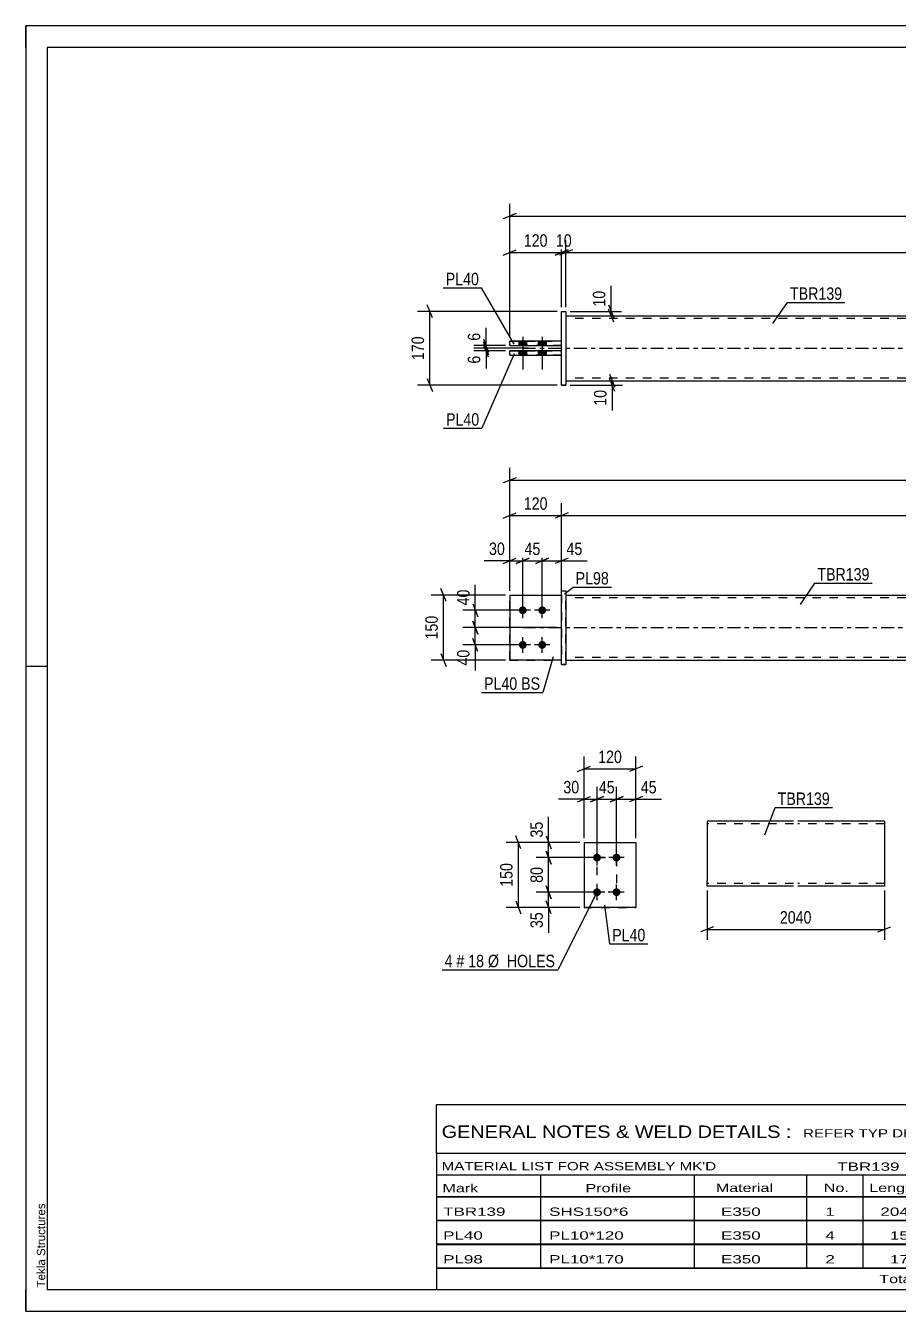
# Model space of a CAD drawing. Header units: millimetres. Extents: x 0 to 420, y 0 to 297.
# Drawn here: x 0 to 201.7, y 0 to 297 of the extents above; entities that cross this region are included whole.
import ezdxf

# ---------------------------------------------------------------- set-up
doc = ezdxf.new("R2010")
doc.units = ezdxf.units.MM
doc.linetypes.add('DXK_LINE_DOT2', pattern=[3.9198, 1.9599, -1.9599])
doc.linetypes.add('DXK_LINE_DOT3', pattern=[5.9187, 2.979, -0.9799, 0.9799, -0.9799])
doc.styles.add('Arial', font='ARIAL.TTF', dxfattribs={"height": 0.2})
doc.styles.add('Arial Narrow', font='ARIALN.TTF', dxfattribs={"height": 0.2})

# ---------------------------------------------------------------- blocks, each defined once
blk = doc.blocks.new('Unknown-580573172-1163')
at = {"color": 5, "linetype": 'Continuous'}
for p, q in [((420, 297), (0, 297)), ((0, 297), (0, 0)), ((0, 292), (0, 297)), ((415, 292), (5, 292)), ((5, 292), (5, 5)), ((5, 149), (0, 149)), ((0, 0), (0, 5)), ((5, 5), (415, 5)), ((0, 0), (420, 0))]:
    blk.add_line(p, q, dxfattribs=at)
at = {"color": 174, "linetype": 'Continuous', "style": 'Arial'}
blk.add_text('Tekla Structures', height=1.9102, rotation=90, dxfattribs=at).set_placement((4.5, 5.5))
blk = doc.blocks.new('Part-580573172-1794 - 1738')
at = {"color": 2, "linetype": 'Continuous'}
for p, q in [((111.89, 165.45), (123.89, 165.45)), ((111.89, 165.45), (111.89, 150.45)), ((123.89, 150.45), (111.89, 150.45)), ((111.89, 150.45), (111.89, 150.45))]:
    blk.add_line(p, q, dxfattribs=at)
at = {"color": 7, "linetype": 'DXK_LINE_DOT2'}
for p, q in [((111.89, 165.45), (123.89, 165.45)), ((123.89, 165.45), (123.89, 165.45)), ((123.89, 165.45), (123.89, 150.45)), ((111.89, 150.45), (123.89, 150.45)), ((111.89, 150.45), (111.89, 150.45))]:
    blk.add_line(p, q, dxfattribs=at)
blk = doc.blocks.new('Part-580573172-1799 - 1738')
at = {"color": 2, "linetype": 'Continuous'}
for p, q in [((123.89, 166.45), (124.89, 166.45)), ((123.89, 149.45), (123.89, 166.45)), ((124.89, 166.45), (124.89, 166.45)), ((124.89, 166.45), (124.89, 149.45)), ((123.89, 149.45), (124.89, 149.45))]:
    blk.add_line(p, q, dxfattribs=at)
at = {"color": 7, "linetype": 'DXK_LINE_DOT2'}
for p, q in [((123.89, 166.45), (124.89, 166.45)), ((124.89, 149.45), (123.89, 149.45)), ((123.89, 149.45), (123.89, 149.45)), ((124.89, 149.45), (124.89, 149.45))]:
    blk.add_line(p, q, dxfattribs=at)
blk = doc.blocks.new('Part-580573172-1789 - 1738')
at = {"color": 7, "linetype": 'DXK_LINE_DOT2'}
for p, q in [((111.89, 165.45), (123.89, 165.45)), ((111.89, 165.45), (123.89, 165.45)), ((111.89, 150.45), (111.89, 165.45)), ((123.89, 165.45), (123.89, 165.45)), ((123.89, 165.45), (123.89, 150.45)), ((111.89, 150.45), (123.89, 150.45)), ((123.89, 150.45), (111.89, 150.45)), ((111.89, 150.45), (111.89, 150.45))]:
    blk.add_line(p, q, dxfattribs=at)
blk = doc.blocks.new('Part-580573172-1804 - 1738')
at = {"color": 2, "linetype": 'Continuous'}
for p, q in [((124.89, 165.45), (328.87, 165.45)), ((124.89, 150.45), (328.87, 150.45))]:
    blk.add_line(p, q, dxfattribs=at)
at = {"color": 7, "linetype": 'DXK_LINE_DOT2'}
for p, q in [((124.89, 150.45), (124.89, 165.45)), ((328.87, 164.85), (124.89, 164.85)), ((328.87, 165.45), (328.87, 150.45)), ((328.87, 151.05), (124.89, 151.05))]:
    blk.add_line(p, q, dxfattribs=at)
at = {"color": 7, "linetype": 'DXK_LINE_DOT3'}
blk.add_line((114.89, 157.95), (338.87, 157.95), dxfattribs=at)
blk = doc.blocks.new('Bolt-580573172-1806 - 1738')
at = {"linetype": 'Continuous'}
for points in [[(114.89, 161.05), (114.71, 161.07), (114.53, 161.13), (114.37, 161.23), (114.23, 161.35), (114.12, 161.5), (114.04, 161.68), (114, 161.86), (114, 162.05), (114.04, 162.23), (114.12, 162.4), (114.23, 162.56), (114.37, 162.68), (114.53, 162.78), (114.71, 162.83), (114.89, 162.85), (115.08, 162.83), (115.26, 162.78), (115.42, 162.68), (115.56, 162.56), (115.67, 162.4), (115.75, 162.23), (115.79, 162.05), (115.79, 161.86), (115.75, 161.68), (115.67, 161.5), (115.56, 161.35), (115.42, 161.23), (115.26, 161.13), (115.08, 161.07)], [(119.39, 161.05), (119.21, 161.07), (119.03, 161.13), (118.87, 161.23), (118.73, 161.35), (118.62, 161.5), (118.54, 161.68), (118.5, 161.86), (118.5, 162.05), (118.54, 162.23), (118.62, 162.4), (118.73, 162.56), (118.87, 162.68), (119.03, 162.78), (119.21, 162.83), (119.39, 162.85), (119.58, 162.83), (119.76, 162.78), (119.92, 162.68), (120.06, 162.56), (120.17, 162.4), (120.25, 162.23), (120.29, 162.05), (120.29, 161.86), (120.25, 161.68), (120.17, 161.5), (120.06, 161.35), (119.92, 161.23), (119.76, 161.13), (119.58, 161.07)], [(114.89, 153.05), (114.71, 153.07), (114.53, 153.13), (114.37, 153.23), (114.23, 153.35), (114.12, 153.5), (114.04, 153.68), (114, 153.86), (114, 154.05), (114.04, 154.23), (114.12, 154.4), (114.23, 154.56), (114.37, 154.68), (114.53, 154.78), (114.71, 154.83), (114.89, 154.85), (115.08, 154.83), (115.26, 154.78), (115.42, 154.68), (115.56, 154.56), (115.67, 154.4), (115.75, 154.23), (115.79, 154.05), (115.79, 153.86), (115.75, 153.68), (115.67, 153.5), (115.56, 153.35), (115.42, 153.23), (115.26, 153.13), (115.08, 153.07)], [(119.39, 153.05), (119.21, 153.07), (119.03, 153.13), (118.87, 153.23), (118.73, 153.35), (118.62, 153.5), (118.54, 153.68), (118.5, 153.86), (118.5, 154.05), (118.54, 154.23), (118.62, 154.4), (118.73, 154.56), (118.87, 154.68), (119.03, 154.78), (119.21, 154.83), (119.39, 154.85), (119.58, 154.83), (119.76, 154.78), (119.92, 154.68), (120.06, 154.56), (120.17, 154.4), (120.25, 154.23), (120.29, 154.05), (120.29, 153.86), (120.25, 153.68), (120.17, 153.5), (120.06, 153.35), (119.92, 153.23), (119.76, 153.13), (119.58, 153.07)]]:
    blk.add_hatch(color=1, dxfattribs=at).paths.add_polyline_path(points)
at = {"color": 1, "linetype": 'Continuous'}
for p, q in [((114.89, 160.15), (114.89, 163.75)), ((119.39, 160.15), (119.39, 163.75)), ((116.69, 161.95), (113.09, 161.95)), ((121.19, 161.95), (117.59, 161.95)), ((114.89, 152.15), (114.89, 155.75)), ((119.39, 152.15), (119.39, 155.75)), ((116.69, 153.95), (113.09, 153.95)), ((121.19, 153.95), (117.59, 153.95))]:
    blk.add_line(p, q, dxfattribs=at)
blk = doc.blocks.new('Part-580573172-1445 - 1390')
at = {"color": 2, "linetype": 'Continuous'}
for p, q in [((124.89, 229.99), (328.87, 229.99)), ((124.89, 214.99), (328.87, 214.99))]:
    blk.add_line(p, q, dxfattribs=at)
at = {"color": 7, "linetype": 'DXK_LINE_DOT2'}
for p, q in [((124.89, 229.99), (124.89, 214.99)), ((328.87, 229.39), (124.89, 229.39)), ((328.87, 229.99), (328.87, 214.99)), ((328.87, 215.59), (124.89, 215.59))]:
    blk.add_line(p, q, dxfattribs=at)
at = {"color": 7, "linetype": 'DXK_LINE_DOT3'}
blk.add_line((114.89, 222.49), (338.87, 222.49), dxfattribs=at)
blk = doc.blocks.new('Bolt-580573172-1429 - 1390')
at = {"linetype": 'Continuous'}
for points in [[(113.99, 223.09), (115.79, 223.09), (115.79, 224.09), (113.99, 224.09)], [(113.99, 223.09), (115.79, 223.09), (115.79, 224.09), (113.99, 224.09)], [(118.49, 223.09), (120.29, 223.09), (120.29, 224.09), (118.49, 224.09)], [(118.49, 223.09), (120.29, 223.09), (120.29, 224.09), (118.49, 224.09)], [(113.99, 220.89), (115.79, 220.89), (115.79, 221.89), (113.99, 221.89)], [(113.99, 220.89), (115.79, 220.89), (115.79, 221.89), (113.99, 221.89)], [(118.49, 220.89), (120.29, 220.89), (120.29, 221.89), (118.49, 221.89)], [(118.49, 220.89), (120.29, 220.89), (120.29, 221.89), (118.49, 221.89)]]:
    blk.add_hatch(color=1, dxfattribs=at).paths.add_polyline_path(points)
at = {"color": 1, "linetype": 'Continuous'}
for p, q in [((113.99, 224.09), (113.99, 223.09)), ((113.99, 224.09), (113.99, 223.09)), ((114.89, 225.09), (114.89, 217.59)), ((114.89, 225.09), (114.89, 217.59)), ((115.79, 224.09), (115.79, 223.09)), ((115.79, 224.09), (115.79, 223.09)), ((118.49, 224.09), (118.49, 223.09)), ((118.49, 224.09), (118.49, 223.09)), ((119.39, 225.09), (119.39, 217.59)), ((119.39, 225.09), (119.39, 217.59)), ((120.29, 224.09), (120.29, 223.09)), ((120.29, 224.09), (120.29, 223.09)), ((113.99, 221.89), (113.99, 220.89)), ((113.99, 221.89), (113.99, 220.89)), ((115.79, 221.89), (115.79, 220.89)), ((115.79, 221.89), (115.79, 220.89)), ((118.49, 221.89), (118.49, 220.89)), ((118.49, 221.89), (118.49, 220.89)), ((120.29, 221.89), (120.29, 220.89)), ((120.29, 221.89), (120.29, 220.89))]:
    blk.add_line(p, q, dxfattribs=at)
blk = doc.blocks.new('Part-580573172-1446 - 1390')
at = {"color": 2, "linetype": 'Continuous'}
for p, q in [((123.89, 230.99), (124.89, 230.99)), ((123.89, 213.99), (123.89, 230.99)), ((124.89, 230.99), (124.89, 230.99)), ((124.89, 230.99), (124.89, 213.99)), ((124.89, 213.99), (123.89, 213.99)), ((123.89, 213.99), (123.89, 213.99))]:
    blk.add_line(p, q, dxfattribs=at)
at = {"color": 7, "linetype": 'DXK_LINE_DOT2'}
for p, q in [((123.89, 230.99), (124.89, 230.99)), ((123.89, 213.99), (124.89, 213.99)), ((123.89, 213.99), (123.89, 213.99))]:
    blk.add_line(p, q, dxfattribs=at)
blk = doc.blocks.new('Part-580573172-1451 - 1390')
at = {"color": 2, "linetype": 'Continuous'}
for p, q in [((123.89, 221.89), (111.89, 221.89)), ((111.89, 220.89), (111.89, 221.89)), ((111.89, 220.89), (123.89, 220.89)), ((111.89, 220.89), (111.89, 220.89))]:
    blk.add_line(p, q, dxfattribs=at)
at = {"color": 7, "linetype": 'DXK_LINE_DOT2'}
for p, q in [((111.89, 221.89), (123.89, 221.89)), ((123.89, 220.89), (111.89, 220.89)), ((123.89, 220.89), (123.89, 221.89))]:
    blk.add_line(p, q, dxfattribs=at)
blk = doc.blocks.new('Part-580573172-1456 - 1390')
at = {"color": 2, "linetype": 'Continuous'}
for p, q in [((123.89, 224.09), (111.89, 224.09)), ((111.89, 223.09), (111.89, 224.09)), ((111.89, 223.09), (123.89, 223.09)), ((111.89, 223.09), (111.89, 223.09))]:
    blk.add_line(p, q, dxfattribs=at)
at = {"color": 7, "linetype": 'DXK_LINE_DOT2'}
for p, q in [((111.89, 224.09), (123.89, 224.09)), ((123.89, 223.09), (111.89, 223.09)), ((123.89, 223.09), (123.89, 224.09))]:
    blk.add_line(p, q, dxfattribs=at)
blk = doc.blocks.new('Bolt-580573172-2158 - 2123')
at = {"linetype": 'Continuous'}
for points in [[(132.08, 105.71), (132.26, 105.69), (132.44, 105.64), (132.61, 105.54), (132.74, 105.42), (132.86, 105.26), (132.93, 105.09), (132.97, 104.91), (132.97, 104.72), (132.93, 104.54), (132.86, 104.36), (132.74, 104.21), (132.61, 104.09), (132.44, 103.99), (132.26, 103.93), (132.08, 103.91), (131.89, 103.93), (131.71, 103.99), (131.55, 104.09), (131.41, 104.21), (131.3, 104.36), (131.22, 104.54), (131.18, 104.72), (131.18, 104.91), (131.22, 105.09), (131.3, 105.26), (131.41, 105.42), (131.55, 105.54), (131.71, 105.64), (131.89, 105.69)], [(136.58, 105.71), (136.76, 105.69), (136.94, 105.64), (137.11, 105.54), (137.24, 105.42), (137.36, 105.26), (137.43, 105.09), (137.47, 104.91), (137.47, 104.72), (137.43, 104.54), (137.36, 104.36), (137.24, 104.21), (137.11, 104.09), (136.94, 103.99), (136.76, 103.93), (136.58, 103.91), (136.39, 103.93), (136.21, 103.99), (136.05, 104.09), (135.91, 104.21), (135.8, 104.36), (135.72, 104.54), (135.68, 104.72), (135.68, 104.91), (135.72, 105.09), (135.8, 105.26), (135.91, 105.42), (136.05, 105.54), (136.21, 105.64), (136.39, 105.69)], [(132.08, 97.71), (132.26, 97.69), (132.44, 97.64), (132.61, 97.54), (132.74, 97.42), (132.86, 97.26), (132.93, 97.09), (132.97, 96.91), (132.97, 96.72), (132.93, 96.54), (132.86, 96.36), (132.74, 96.21), (132.61, 96.09), (132.44, 95.99), (132.26, 95.93), (132.08, 95.91), (131.89, 95.93), (131.71, 95.99), (131.55, 96.09), (131.41, 96.21), (131.3, 96.36), (131.22, 96.54), (131.18, 96.72), (131.18, 96.91), (131.22, 97.09), (131.3, 97.26), (131.41, 97.42), (131.55, 97.54), (131.71, 97.64), (131.89, 97.69)], [(136.58, 97.71), (136.76, 97.69), (136.94, 97.64), (137.11, 97.54), (137.24, 97.42), (137.36, 97.26), (137.43, 97.09), (137.47, 96.91), (137.47, 96.72), (137.43, 96.54), (137.36, 96.36), (137.24, 96.21), (137.11, 96.09), (136.94, 95.99), (136.76, 95.93), (136.58, 95.91), (136.39, 95.93), (136.21, 95.99), (136.05, 96.09), (135.91, 96.21), (135.8, 96.36), (135.72, 96.54), (135.68, 96.72), (135.68, 96.91), (135.72, 97.09), (135.8, 97.26), (135.91, 97.42), (136.05, 97.54), (136.21, 97.64), (136.39, 97.69)]]:
    blk.add_hatch(color=1, dxfattribs=at).paths.add_polyline_path(points)
at = {"color": 1, "linetype": 'Continuous'}
for p, q in [((133.88, 104.81), (130.28, 104.81)), ((132.08, 103.01), (132.08, 106.61)), ((138.38, 104.81), (134.78, 104.81)), ((136.58, 103.01), (136.58, 106.61)), ((132.08, 95.01), (132.08, 98.61)), ((136.58, 95.01), (136.58, 98.61)), ((133.88, 96.81), (130.28, 96.81)), ((138.38, 96.81), (134.78, 96.81))]:
    blk.add_line(p, q, dxfattribs=at)
blk = doc.blocks.new('Part-580573172-2163 - 2123')
at = {"color": 2, "linetype": 'Continuous'}
for p, q in [((129.08, 108.31), (141.08, 108.31)), ((129.08, 108.31), (129.08, 93.31)), ((141.08, 108.31), (141.08, 108.31)), ((141.08, 108.31), (141.08, 93.31)), ((141.08, 93.31), (129.08, 93.31)), ((129.08, 93.31), (129.08, 93.31))]:
    blk.add_line(p, q, dxfattribs=at)
at = {"color": 7, "linetype": 'DXK_LINE_DOT2'}
for p, q in [((129.08, 108.31), (141.08, 108.31)), ((141.08, 108.31), (141.08, 108.31)), ((129.08, 93.31), (141.08, 93.31))]:
    blk.add_line(p, q, dxfattribs=at)
blk = doc.blocks.new('Part-580573172-2321 - 2313')
at = {"color": 2, "linetype": 'Continuous'}
for p, q in [((177.5, 113.23), (157.5, 113.23)), ((157.5, 113.23), (157.5, 99.43)), ((198.5, 113.23), (178.5, 113.23)), ((198.5, 113.23), (198.5, 98.23)), ((157.5, 98.58), (157.5, 99.43)), ((157.5, 98.32), (157.5, 98.58)), ((157.5, 98.23), (157.5, 98.32)), ((177.5, 98.23), (157.5, 98.23)), ((198.5, 98.23), (178.5, 98.23))]:
    blk.add_line(p, q, dxfattribs=at)
at = {"color": 7, "linetype": 'DXK_LINE_DOT2'}
for p, q in [((177.5, 112.63), (157.5, 112.63)), ((198.5, 112.63), (178.5, 112.63)), ((157.5, 98.97), (157.5, 99.43)), ((157.5, 98.58), (157.5, 99.2)), ((157.5, 98.83), (157.5, 98.88)), ((157.5, 98.83), (157.5, 98.88)), ((177.5, 98.83), (157.5, 98.83)), ((157.5, 98.23), (157.5, 98.23)), ((198.5, 98.83), (178.5, 98.83)), ((198.5, 98.83), (198.5, 98.88))]:
    blk.add_line(p, q, dxfattribs=at)
blk = doc.blocks.new('Rectangle-580573172-2273 - 2123')
at = {"color": 1, "linetype": 'DXK_LINE_DOT2'}
blk.add_lwpolyline([(132.08, 104.81), (136.58, 104.81), (136.58, 96.81), (132.08, 96.81), (132.08, 104.81)], close=True, dxfattribs=at)
blk = doc.blocks.new('StraightDimension-580573172-1914 - 1738')
at = {"color": 7, "linetype": 'Continuous'}
for p, q in [((125.39, 184.43), (122.39, 183.23)), ((123.89, 158.95), (123.89, 186.68)), ((328.37, 183.23), (331.37, 184.43)), ((329.87, 166.45), (329.87, 186.68)), ((123.89, 183.83), (329.87, 183.83))]:
    blk.add_line(p, q, dxfattribs=at)
at = {"color": 0}
blk.add_wipeout([(231.14, 184.58), (231.14, 188.78), (222.63, 188.78), (222.63, 184.58)], dxfattribs=at)
at = {"color": 3, "style": 'Arial Narrow'}
blk.add_text('2060', height=2.863, dxfattribs=at).set_placement((223.23, 185.18))
blk = doc.blocks.new('StraightDimension-580573172-1991 - 1738')
at = {"color": 7, "linetype": 'Continuous'}
for p, q in [((122.89, 157.95), (101.08, 157.95)), ((103.33, 159.45), (104.53, 156.45)), ((103.93, 153.95), (103.93, 157.95)), ((104.53, 152.45), (103.33, 155.45)), ((113.89, 153.95), (101.08, 153.95))]:
    blk.add_line(p, q, dxfattribs=at)
at = {"color": 0}
blk.add_wipeout([(103.18, 153.43), (98.98, 153.43), (98.98, 148.57), (103.18, 148.57)], dxfattribs=at)
at = {"color": 7, "linetype": 'Continuous'}
blk.add_line((103.93, 153.95), (103.93, 148.05), dxfattribs=at)
blk.add_line((103.93, 153.95), (103.93, 148.05), dxfattribs=at)
at = {"color": 3, "style": 'Arial Narrow'}
blk.add_text('40', height=2.863, rotation=90.0002, dxfattribs=at).set_placement((102.58, 149.17))
blk = doc.blocks.new('StraightDimension-580573172-1974 - 1738')
at = {"color": 7, "linetype": 'Continuous'}
for p, q in [((119.39, 162.95), (119.39, 176.23)), ((123.89, 166.45), (123.89, 176.23)), ((117.89, 172.78), (120.89, 173.98)), ((119.39, 173.38), (123.89, 173.38)), ((125.39, 173.98), (122.39, 172.78))]:
    blk.add_line(p, q, dxfattribs=at)
at = {"color": 0}
blk.add_wipeout([(129.28, 174.13), (129.28, 178.33), (124.42, 178.33), (124.42, 174.13)], dxfattribs=at)
at = {"color": 7, "linetype": 'Continuous'}
blk.add_line((123.89, 173.38), (129.8, 173.38), dxfattribs=at)
blk.add_line((123.89, 173.38), (129.8, 173.38), dxfattribs=at)
at = {"color": 3, "style": 'Arial Narrow'}
blk.add_text('45', height=2.863, dxfattribs=at).set_placement((125.02, 174.73))
blk = doc.blocks.new('StraightDimension-580573172-2000 - 1738')
at = {"color": 7, "linetype": 'Continuous'}
for p, q in [((103.33, 163.45), (104.53, 160.45)), ((113.89, 161.95), (101.08, 161.95)), ((103.93, 157.95), (103.93, 161.95)), ((122.89, 157.95), (101.08, 157.95)), ((104.53, 156.45), (103.33, 159.45))]:
    blk.add_line(p, q, dxfattribs=at)
at = {"color": 0}
blk.add_wipeout([(103.18, 167.34), (98.98, 167.34), (98.98, 162.48), (103.18, 162.48)], dxfattribs=at)
at = {"color": 7, "linetype": 'Continuous'}
blk.add_line((103.93, 161.95), (103.93, 167.86), dxfattribs=at)
blk.add_line((103.93, 161.95), (103.93, 167.86), dxfattribs=at)
at = {"color": 3, "style": 'Arial Narrow'}
blk.add_text('40', height=2.863, rotation=90.0002, dxfattribs=at).set_placement((102.58, 163.08))
blk = doc.blocks.new('StraightDimension-580573172-1856 - 1738')
at = {"color": 7, "linetype": 'Continuous'}
for p, q in [((111.89, 166.45), (111.89, 194.83)), ((341.87, 166.45), (341.87, 194.83)), ((113.39, 192.58), (110.39, 191.38)), ((111.89, 191.98), (341.87, 191.98)), ((340.37, 191.38), (343.37, 192.58))]:
    blk.add_line(p, q, dxfattribs=at)
at = {"color": 0}
blk.add_wipeout([(231.14, 192.73), (231.14, 196.93), (222.63, 196.93), (222.63, 192.73)], dxfattribs=at)
at = {"color": 3, "style": 'Arial Narrow'}
blk.add_text('2300', height=2.863, dxfattribs=at).set_placement((223.23, 193.33))
blk = doc.blocks.new('StraightDimension-580573172-1929 - 1738')
at = {"color": 7, "linetype": 'Continuous'}
for p, q in [((110.39, 183.23), (113.39, 184.43)), ((111.89, 166.45), (111.89, 186.68)), ((125.39, 184.43), (122.39, 183.23)), ((123.89, 158.95), (123.89, 186.68)), ((111.89, 183.83), (123.89, 183.83))]:
    blk.add_line(p, q, dxfattribs=at)
at = {"color": 0}
blk.add_wipeout([(121.24, 184.58), (121.24, 188.78), (114.55, 188.78), (114.55, 184.58)], dxfattribs=at)
at = {"color": 3, "style": 'Arial Narrow'}
blk.add_text('120', height=2.863, dxfattribs=at).set_placement((115.15, 185.18))
blk = doc.blocks.new('StraightDimension-580573172-1945 - 1738')
at = {"color": 7, "linetype": 'Continuous'}
for p, q in [((111.89, 166.45), (111.89, 176.23)), ((114.89, 162.95), (114.89, 176.23)), ((110.39, 172.78), (113.39, 173.98)), ((111.89, 173.38), (114.89, 173.38)), ((116.39, 173.98), (113.39, 172.78))]:
    blk.add_line(p, q, dxfattribs=at)
at = {"color": 0}
blk.add_wipeout([(111.37, 174.13), (111.37, 178.33), (106.51, 178.33), (106.51, 174.13)], dxfattribs=at)
at = {"color": 7, "linetype": 'Continuous'}
blk.add_line((111.89, 173.38), (105.99, 173.38), dxfattribs=at)
blk.add_line((111.89, 173.38), (105.99, 173.38), dxfattribs=at)
at = {"color": 3, "style": 'Arial Narrow'}
blk.add_text('30', height=2.863, dxfattribs=at).set_placement((107.11, 174.73))
blk = doc.blocks.new('StraightDimension-580573172-1961 - 1738')
at = {"color": 7, "linetype": 'Continuous'}
for p, q in [((114.89, 162.95), (114.89, 176.23)), ((119.39, 162.95), (119.39, 176.23)), ((113.39, 172.78), (116.39, 173.98)), ((114.89, 173.38), (119.39, 173.38)), ((120.89, 173.98), (117.89, 172.78))]:
    blk.add_line(p, q, dxfattribs=at)
at = {"color": 0}
blk.add_wipeout([(119.57, 174.13), (119.57, 178.33), (114.72, 178.33), (114.72, 174.13)], dxfattribs=at)
at = {"color": 3, "style": 'Arial Narrow'}
blk.add_text('45', height=2.863, dxfattribs=at).set_placement((115.32, 174.73))
blk = doc.blocks.new('StraightDimension-580573172-2010 - 1738')
at = {"color": 7, "linetype": 'Continuous'}
for p, q in [((97.2, 163.95), (96, 166.95)), ((110.89, 165.45), (93.75, 165.45)), ((96.6, 150.45), (96.6, 165.45)), ((96, 151.95), (97.2, 148.95)), ((110.89, 150.45), (93.75, 150.45))]:
    blk.add_line(p, q, dxfattribs=at)
at = {"color": 0}
blk.add_wipeout([(95.85, 161.3), (91.65, 161.3), (91.65, 154.61), (95.85, 154.61)], dxfattribs=at)
at = {"color": 3, "style": 'Arial Narrow'}
blk.add_text('150', height=2.863, rotation=90.0002, dxfattribs=at).set_placement((95.25, 155.21))
blk = doc.blocks.new('StraightDimension-580573172-1588 - 1390')
at = {"color": 7, "linetype": 'Continuous'}
for p, q in [((111.89, 225.09), (111.89, 247.45)), ((123.89, 231.99), (123.89, 247.45)), ((110.39, 244), (113.39, 245.2)), ((111.89, 244.6), (123.89, 244.6)), ((125.39, 245.2), (122.39, 244))]:
    blk.add_line(p, q, dxfattribs=at)
at = {"color": 0}
blk.add_wipeout([(121.24, 245.35), (121.24, 249.55), (114.55, 249.55), (114.55, 245.35)], dxfattribs=at)
at = {"color": 3, "style": 'Arial Narrow'}
blk.add_text('120', height=2.863, dxfattribs=at).set_placement((115.15, 245.95))
blk = doc.blocks.new('StraightDimension-580573172-1691 - 1390')
at = {"color": 7, "linetype": 'Continuous'}
for p, q in [((105.82, 223.99), (107.02, 220.99)), ((107.02, 220.39), (105.82, 223.39)), ((116.14, 222.49), (103.57, 222.49)), ((110.89, 221.89), (103.57, 221.89)), ((106.42, 221.89), (106.42, 222.49))]:
    blk.add_line(p, q, dxfattribs=at)
at = {"color": 0}
blk.add_wipeout([(105.67, 221.36), (101.47, 221.36), (101.47, 218.33), (105.67, 218.33)], dxfattribs=at)
at = {"color": 7, "linetype": 'Continuous'}
blk.add_line((106.42, 221.89), (106.42, 217.81), dxfattribs=at)
blk.add_line((106.42, 221.89), (106.42, 217.81), dxfattribs=at)
at = {"color": 3, "style": 'Arial Narrow'}
blk.add_text('6', height=2.86, rotation=90.0002, dxfattribs=at).set_placement((105.07, 218.93))
blk = doc.blocks.new('StraightDimension-580573172-1567 - 1390')
at = {"color": 7, "linetype": 'Continuous'}
for p, q in [((111.89, 225.09), (111.89, 255.86)), ((341.87, 225.09), (341.87, 255.86)), ((113.39, 253.61), (110.39, 252.41)), ((111.89, 253.01), (341.87, 253.01)), ((340.37, 252.41), (343.37, 253.61))]:
    blk.add_line(p, q, dxfattribs=at)
at = {"color": 0}
blk.add_wipeout([(231.14, 253.76), (231.14, 257.96), (222.63, 257.96), (222.63, 253.76)], dxfattribs=at)
at = {"color": 3, "style": 'Arial Narrow'}
blk.add_text('2300', height=2.863, dxfattribs=at).set_placement((223.23, 254.36))
blk = doc.blocks.new('StraightDimension-580573172-1598 - 1390')
at = {"color": 7, "linetype": 'Continuous'}
for p, q in [((123.89, 231.99), (123.89, 247.45)), ((124.89, 231.99), (124.89, 247.45)), ((122.39, 244), (125.39, 245.2)), ((126.39, 245.2), (123.39, 244)), ((123.89, 244.6), (124.89, 244.6))]:
    blk.add_line(p, q, dxfattribs=at)
at = {"color": 0}
blk.add_wipeout([(126.82, 245.35), (126.82, 249.55), (121.97, 249.55), (121.97, 245.35)], dxfattribs=at)
at = {"color": 3, "style": 'Arial Narrow'}
blk.add_text('10', height=2.863, dxfattribs=at).set_placement((122.57, 245.95))
blk = doc.blocks.new('StraightDimension-580573172-1608 - 1390')
at = {"color": 7, "linetype": 'Continuous'}
for p, q in [((124.89, 231.99), (124.89, 247.45)), ((328.87, 231.99), (328.87, 247.45)), ((126.39, 245.2), (123.39, 244)), ((124.89, 244.6), (328.87, 244.6)), ((327.37, 244), (330.37, 245.2))]:
    blk.add_line(p, q, dxfattribs=at)
at = {"color": 0}
blk.add_wipeout([(231.14, 245.35), (231.14, 249.55), (222.63, 249.55), (222.63, 245.35)], dxfattribs=at)
at = {"color": 3, "style": 'Arial Narrow'}
blk.add_text('2040', height=2.863, dxfattribs=at).set_placement((223.23, 245.95))
blk = doc.blocks.new('StraightDimension-580573172-1629 - 1390')
at = {"color": 7, "linetype": 'Continuous'}
for p, q in [((125.89, 214.99), (137.99, 214.99)), ((125.89, 213.99), (137.99, 213.99)), ((134.99, 216.49), (136.19, 213.49)), ((136.19, 212.49), (134.99, 215.49)), ((135.59, 213.99), (135.59, 214.99))]:
    blk.add_line(p, q, dxfattribs=at)
at = {"color": 0}
blk.add_wipeout([(134.84, 213.46), (130.64, 213.46), (130.64, 208.61), (134.84, 208.61)], dxfattribs=at)
at = {"color": 7, "linetype": 'Continuous'}
blk.add_line((135.59, 213.99), (135.59, 208.08), dxfattribs=at)
blk.add_line((135.59, 213.99), (135.59, 208.08), dxfattribs=at)
at = {"color": 3, "style": 'Arial Narrow'}
blk.add_text('10', height=2.863, rotation=90.0002, dxfattribs=at).set_placement((134.24, 209.21))
blk = doc.blocks.new('StraightDimension-580573172-1639 - 1390')
at = {"color": 7, "linetype": 'Continuous'}
for p, q in [((134.72, 232.49), (135.92, 229.49)), ((125.89, 230.99), (137.72, 230.99)), ((125.89, 229.99), (137.72, 229.99)), ((135.92, 228.49), (134.72, 231.49)), ((135.32, 229.99), (135.32, 230.99))]:
    blk.add_line(p, q, dxfattribs=at)
at = {"color": 0}
blk.add_wipeout([(134.57, 236.37), (130.37, 236.37), (130.37, 231.51), (134.57, 231.51)], dxfattribs=at)
at = {"color": 7, "linetype": 'Continuous'}
blk.add_line((135.32, 230.99), (135.32, 236.89), dxfattribs=at)
blk.add_line((135.32, 230.99), (135.32, 236.89), dxfattribs=at)
at = {"color": 3, "style": 'Arial Narrow'}
blk.add_text('10', height=2.863, rotation=90.0002, dxfattribs=at).set_placement((133.97, 232.11))
blk = doc.blocks.new('StraightDimension-580573172-1670 - 1390')
at = {"color": 7, "linetype": 'Continuous'}
for p, q in [((94.03, 229.49), (92.83, 232.49)), ((122.89, 230.99), (90.58, 230.99)), ((93.43, 213.99), (93.43, 230.99)), ((122.89, 213.99), (90.58, 213.99)), ((92.83, 215.49), (94.03, 212.49))]:
    blk.add_line(p, q, dxfattribs=at)
at = {"color": 0}
blk.add_wipeout([(92.68, 225.83), (88.48, 225.83), (88.48, 219.15), (92.68, 219.15)], dxfattribs=at)
at = {"color": 3, "style": 'Arial Narrow'}
blk.add_text('170', height=2.863, rotation=90.0002, dxfattribs=at).set_placement((92.08, 219.75))
blk = doc.blocks.new('StraightDimension-580573172-1681 - 1390')
at = {"color": 7, "linetype": 'Continuous'}
for p, q in [((110.89, 223.09), (103.57, 223.09)), ((105.82, 224.59), (107.02, 221.59)), ((107.02, 220.99), (105.82, 223.99)), ((106.42, 222.49), (106.42, 223.09)), ((116.14, 222.49), (103.57, 222.49))]:
    blk.add_line(p, q, dxfattribs=at)
at = {"color": 0}
blk.add_wipeout([(105.67, 226.64), (101.47, 226.64), (101.47, 223.61), (105.67, 223.61)], dxfattribs=at)
at = {"color": 7, "linetype": 'Continuous'}
blk.add_line((106.42, 223.09), (106.42, 227.17), dxfattribs=at)
blk.add_line((106.42, 223.09), (106.42, 227.17), dxfattribs=at)
at = {"color": 3, "style": 'Arial Narrow'}
blk.add_text('6', height=2.86, rotation=90.0002, dxfattribs=at).set_placement((105.07, 224.21))
blk = doc.blocks.new('StraightDimension-580573172-2166 - 2123')
at = {"color": 7, "linetype": 'Continuous'}
for p, q in [((129.08, 109.31), (129.08, 128.16)), ((141.08, 109.31), (141.08, 128.16)), ((127.58, 124.71), (130.58, 125.91)), ((129.08, 125.31), (141.08, 125.31)), ((142.58, 125.91), (139.58, 124.71))]:
    blk.add_line(p, q, dxfattribs=at)
at = {"color": 0}
blk.add_wipeout([(138.42, 126.06), (138.42, 130.26), (131.73, 130.26), (131.73, 126.06)], dxfattribs=at)
at = {"color": 3, "style": 'Arial Narrow'}
blk.add_text('120', height=2.863, dxfattribs=at).set_placement((132.33, 126.66))
blk = doc.blocks.new('StraightDimension-580573172-2183 - 2123')
at = {"color": 7, "linetype": 'Continuous'}
for p, q in [((130.58, 117.71), (133.58, 118.91)), ((132.08, 105.81), (132.08, 121.16)), ((138.08, 118.91), (135.08, 117.71)), ((136.58, 105.81), (136.58, 121.16)), ((132.08, 118.31), (136.58, 118.31))]:
    blk.add_line(p, q, dxfattribs=at)
at = {"color": 0}
blk.add_wipeout([(136.75, 119.06), (136.75, 123.26), (131.9, 123.26), (131.9, 119.06)], dxfattribs=at)
at = {"color": 3, "style": 'Arial Narrow'}
blk.add_text('45', height=2.863, dxfattribs=at).set_placement((132.5, 119.66))
blk = doc.blocks.new('StraightDimension-580573172-2193 - 2123')
at = {"color": 7, "linetype": 'Continuous'}
for p, q in [((127.58, 117.71), (130.58, 118.91)), ((129.08, 109.31), (129.08, 121.16)), ((133.58, 118.91), (130.58, 117.71)), ((132.08, 105.81), (132.08, 121.16)), ((129.08, 118.31), (132.08, 118.31))]:
    blk.add_line(p, q, dxfattribs=at)
at = {"color": 0}
blk.add_wipeout([(128.55, 119.06), (128.55, 123.26), (123.69, 123.26), (123.69, 119.06)], dxfattribs=at)
at = {"color": 7, "linetype": 'Continuous'}
blk.add_line((129.08, 118.31), (123.17, 118.31), dxfattribs=at)
blk.add_line((129.08, 118.31), (123.17, 118.31), dxfattribs=at)
at = {"color": 3, "style": 'Arial Narrow'}
blk.add_text('30', height=2.863, dxfattribs=at).set_placement((124.29, 119.66))
blk = doc.blocks.new('StraightDimension-580573172-2206 - 2123')
at = {"color": 7, "linetype": 'Continuous'}
for p, q in [((135.08, 117.71), (138.08, 118.91)), ((136.58, 105.81), (136.58, 121.16)), ((142.58, 118.91), (139.58, 117.71)), ((141.08, 109.31), (141.08, 121.16)), ((136.58, 118.31), (141.08, 118.31))]:
    blk.add_line(p, q, dxfattribs=at)
at = {"color": 0}
blk.add_wipeout([(146.46, 119.06), (146.46, 123.26), (141.6, 123.26), (141.6, 119.06)], dxfattribs=at)
at = {"color": 7, "linetype": 'Continuous'}
blk.add_line((141.08, 118.31), (146.98, 118.31), dxfattribs=at)
blk.add_line((141.08, 118.31), (146.98, 118.31), dxfattribs=at)
at = {"color": 3, "style": 'Arial Narrow'}
blk.add_text('45', height=2.863, dxfattribs=at).set_placement((142.2, 119.66))
blk = doc.blocks.new('StraightDimension-580573172-2220 - 2123')
at = {"color": 7, "linetype": 'Continuous'}
for p, q in [((128.08, 108.31), (111.04, 108.31)), ((114.49, 106.81), (113.29, 109.81)), ((113.89, 93.31), (113.89, 108.31)), ((128.08, 93.31), (111.04, 93.31)), ((113.29, 94.81), (114.49, 91.81))]:
    blk.add_line(p, q, dxfattribs=at)
at = {"color": 0}
blk.add_wipeout([(113.14, 104.16), (108.94, 104.16), (108.94, 97.47), (113.14, 97.47)], dxfattribs=at)
at = {"color": 3, "style": 'Arial Narrow'}
blk.add_text('150', height=2.863, rotation=90.0002, dxfattribs=at).set_placement((112.54, 98.07))
blk = doc.blocks.new('StraightDimension-580573172-2237 - 2123')
at = {"color": 7, "linetype": 'Continuous'}
for p, q in [((120.29, 98.31), (121.49, 95.31)), ((131.08, 96.81), (118.04, 96.81)), ((120.89, 93.31), (120.89, 96.81)), ((128.08, 93.31), (118.04, 93.31)), ((121.49, 91.81), (120.29, 94.81))]:
    blk.add_line(p, q, dxfattribs=at)
at = {"color": 0}
blk.add_wipeout([(120.14, 92.79), (115.94, 92.79), (115.94, 87.93), (120.14, 87.93)], dxfattribs=at)
at = {"color": 7, "linetype": 'Continuous'}
blk.add_line((120.89, 93.31), (120.89, 87.41), dxfattribs=at)
blk.add_line((120.89, 93.31), (120.89, 87.41), dxfattribs=at)
at = {"color": 3, "style": 'Arial Narrow'}
blk.add_text('35', height=2.863, rotation=90.0002, dxfattribs=at).set_placement((119.54, 88.53))
blk = doc.blocks.new('StraightDimension-580573172-2250 - 2123')
at = {"color": 7, "linetype": 'Continuous'}
for p, q in [((131.08, 104.81), (118.04, 104.81)), ((120.29, 106.31), (121.49, 103.31)), ((120.89, 96.81), (120.89, 104.81)), ((121.49, 95.31), (120.29, 98.31)), ((131.08, 96.81), (118.04, 96.81))]:
    blk.add_line(p, q, dxfattribs=at)
at = {"color": 0}
blk.add_wipeout([(120.14, 103.24), (115.94, 103.24), (115.94, 98.39), (120.14, 98.39)], dxfattribs=at)
at = {"color": 3, "style": 'Arial Narrow'}
blk.add_text('80', height=2.863, rotation=90.0002, dxfattribs=at).set_placement((119.54, 98.99))
blk = doc.blocks.new('StraightDimension-580573172-2260 - 2123')
at = {"color": 7, "linetype": 'Continuous'}
for p, q in [((128.08, 108.31), (118.04, 108.31)), ((120.29, 109.81), (121.49, 106.81)), ((120.89, 104.81), (120.89, 108.31)), ((131.08, 104.81), (118.04, 104.81)), ((121.49, 103.31), (120.29, 106.31))]:
    blk.add_line(p, q, dxfattribs=at)
at = {"color": 0}
blk.add_wipeout([(120.14, 113.69), (115.94, 113.69), (115.94, 108.84), (120.14, 108.84)], dxfattribs=at)
at = {"color": 7, "linetype": 'Continuous'}
blk.add_line((120.89, 108.31), (120.89, 114.22), dxfattribs=at)
blk.add_line((120.89, 108.31), (120.89, 114.22), dxfattribs=at)
at = {"color": 3, "style": 'Arial Narrow'}
blk.add_text('35', height=2.863, rotation=90.0002, dxfattribs=at).set_placement((119.54, 109.44))
blk = doc.blocks.new('StraightDimension-580573172-2325 - 2313')
at = {"color": 7, "linetype": 'Continuous'}
for p, q in [((157.5, 97.23), (157.5, 85.83)), ((198.5, 97.23), (198.5, 85.83)), ((159, 88.83), (156, 87.63)), ((157.5, 88.23), (198.5, 88.23)), ((197, 87.63), (200, 88.83))]:
    blk.add_line(p, q, dxfattribs=at)
at = {"color": 0}
blk.add_wipeout([(182.26, 88.98), (182.26, 93.18), (173.74, 93.18), (173.74, 88.98)], dxfattribs=at)
at = {"color": 3, "style": 'Arial Narrow'}
blk.add_text('2040', height=2.863, dxfattribs=at).set_placement((174.34, 89.58))
blk = doc.blocks.new('Unknown-580573172-3690')
at = {"color": 7, "linetype": 'Continuous'}
for p, q in [((95, 47.75), (255, 47.75)), ((95, 36.5), (95, 47.75)), ((255, 47.75), (255, 36.5)), ((95, 36.5), (255, 36.5)), ((95, 36.5), (95, 31.5)), ((255, 36.5), (255, 31.5)), ((95, 31.5), (255, 31.5)), ((95, 31.5), (95, 26.5)), ((119, 31.5), (119, 26.5)), ((154.5, 31.5), (154.5, 26.5)), ((180.5, 31.5), (180.5, 26.5)), ((193.5, 31.5), (193.5, 26.5)), ((211, 31.5), (211, 26.5)), ((233, 31.5), (233, 26.5)), ((255, 31.5), (255, 26.5)), ((95, 26.5), (255, 26.5)), ((95, 26.45), (95, 21.05)), ((95, 26.45), (255, 26.45)), ((119, 26.5), (119, 21)), ((154.5, 26.5), (154.5, 21)), ((180.5, 26.5), (180.5, 21)), ((193.5, 26.5), (193.5, 21)), ((211, 26.5), (211, 21)), ((233, 26.5), (233, 21)), ((255, 26.45), (255, 21.05)), ((95, 21.05), (255, 21.05)), ((95, 20.95), (95, 15.55)), ((95, 20.95), (255, 20.95)), ((119, 21), (119, 15.5)), ((154.5, 21), (154.5, 15.5)), ((180.5, 21), (180.5, 15.5)), ((193.5, 21), (193.5, 15.5)), ((211, 21), (211, 15.5)), ((233, 21), (233, 15.5)), ((255, 20.95), (255, 15.55)), ((95, 15.55), (255, 15.55)), ((95, 15.45), (95, 10.05)), ((95, 15.45), (255, 15.45)), ((119, 15.5), (119, 10)), ((154.5, 15.5), (154.5, 10)), ((180.5, 15.5), (180.5, 10)), ((193.5, 15.5), (193.5, 10)), ((211, 15.5), (211, 10)), ((233, 15.5), (233, 10)), ((255, 15.45), (255, 10.05)), ((95, 10.05), (255, 10.05)), ((95, 10), (255, 10)), ((95, 10), (95, 5)), ((211, 10), (211, 5)), ((233, 10), (233, 5)), ((255, 10), (255, 5)), ((95, 5), (255, 5))]:
    blk.add_line(p, q, dxfattribs=at)
at = {"color": 7, "style": 'Arial Narrow'}
for s, height, width, p in [('GENERAL NOTES & WELD DETAILS :', 2.8633, 1.4, (96.15, 40.06)), ('REFER TYP DRAWING TYP-01', 1.9089, 1.6, (179.7, 40.16)), ("MATERIAL LIST FOR ASSEMBLY MK'D", 1.9089, 1.6, (96.15, 32.56)), ('TBR139', 1.909, 1.794707, (187.59, 32.47)), ('2', 1.91, 1.794707, (217.08, 32.56)), ('No. Required', 1.9089, 1.6, (226.41, 32.56)), ('Mark', 1.909, 1.7, (96.34, 27.5)), ('Profile', 1.909, 1.7, (129.41, 27.5)), ('Material', 1.909, 1.7, (159.54, 27.56)), ('No.', 1.909, 1.7, (184.5, 27.56)), ('Length', 1.909, 1.7, (195, 27.56)), ('Area', 1.909, 1.7, (217.5, 27.56)), ('Weight', 1.909, 1.7, (237, 27.56))]:
    blk.add_text(s, height=height, dxfattribs=dict(at, width=width)).set_placement(p)
at = {"color": 7, "linetype": 'Continuous', "style": 'Arial Narrow'}
for s, height, width, p in [('TBR139', 1.909, 1.794707, (96.5, 22.06)), ('SHS150*6', 1.909, 1.794707, (121, 22.06)), ('E350', 1.909, 1.794707, (160.74, 22.06)), ('1', 1.91, 1.794707, (184.86, 22.06)), ('2040', 1.909, 1.794707, (197.58, 22.06)), ('1.2', 1.909, 1.794707, (221.32, 22.06)), ('55.3', 1.909, 1.794707, (240.14, 22.06)), ('PL40', 1.909, 1.794707, (96.5, 16.56)), ('PL10*120', 1.909, 1.794707, (121, 16.56)), ('E350', 1.909, 1.794707, (160.74, 16.56)), ('4', 1.91, 1.794707, (184.86, 16.56)), ('150', 1.909, 1.794707, (199.77, 16.56)), ('0.0', 1.909, 1.794707, (221.32, 16.56)), ('5.7', 1.909, 1.794707, (242.33, 16.56)), ('PL98', 1.909, 1.794707, (96.5, 11.06)), ('PL10*170', 1.909, 1.794707, (121, 11.06)), ('E350', 1.909, 1.794707, (160.74, 11.06)), ('2', 1.91, 1.794707, (184.86, 11.06)), ('170', 1.909, 1.794707, (199.77, 11.06)), ('0.1', 1.909, 1.794707, (221.32, 11.06)), ('4.5', 1.909, 1.794707, (242.33, 11.06)), ('Total', 1.909, 1.7, (197.33, 6.5)), ('1.5', 1.909, 1.794707, (220.83, 6.5)), ('65.5', 1.909, 1.794707, (240.14, 6.5))]:
    blk.add_text(s, height=height, dxfattribs=dict(at, width=width)).set_placement(p)
blk = doc.blocks.new('Mark-580573172-1795 - 1738')
at = {"color": 0}
blk.add_wipeout([(134.81, 167.92), (134.81, 170.92), (127.13, 170.92), (127.13, 167.92)], dxfattribs=at)
blk.add_wipeout([(134.81, 167.92), (134.81, 170.92), (127.13, 170.92), (127.13, 167.92)], dxfattribs=at)
at = {"color": 30, "linetype": 'Continuous'}
for p, q in [((124.59, 165.77), (126.53, 167.32)), ((126.53, 167.32), (135.41, 167.32))]:
    blk.add_line(p, q, dxfattribs=at)
at = {"color": 3, "style": 'Arial Narrow'}
blk.add_text('PL98', height=2.863, dxfattribs=at).set_placement((127.13, 167.92))
blk = doc.blocks.new('Mark-580573172-1800 - 1738')
at = {"color": 0}
blk.add_wipeout([(195.06, 168.83), (195.06, 171.83), (183.01, 171.83), (183.01, 168.83)], dxfattribs=at)
blk.add_wipeout([(195.06, 168.83), (195.06, 171.83), (183.01, 171.83), (183.01, 168.83)], dxfattribs=at)
at = {"color": 30, "linetype": 'Continuous'}
for p, q in [((179.11, 163.26), (182.41, 168.23)), ((182.41, 168.23), (195.66, 168.23))]:
    blk.add_line(p, q, dxfattribs=at)
at = {"color": 3, "style": 'Arial Narrow'}
blk.add_text('TBR139', height=2.863, dxfattribs=at).set_placement((183.01, 168.83))
blk = doc.blocks.new('MarkSet-580573172-2045 - 1738')
at = {"color": 0}
blk.add_wipeout([(113.63, 143.59), (113.63, 146.59), (105.96, 146.59), (105.96, 143.59)], dxfattribs=at)
blk.add_wipeout([(113.63, 143.59), (113.63, 146.59), (105.96, 146.59), (105.96, 143.59)], dxfattribs=at)
blk.add_wipeout([(118.92, 143.59), (118.92, 146.59), (114.53, 146.59), (114.53, 143.59)], dxfattribs=at)
blk.add_wipeout([(118.92, 143.59), (118.92, 146.59), (114.53, 146.59), (114.53, 143.59)], dxfattribs=at)
at = {"color": 30, "linetype": 'Continuous'}
for p in [(121.94, 151.23), (105.36, 142.99)]:
    blk.add_line(p, (119.52, 142.99), dxfattribs=at)
at = {"color": 3, "style": 'Arial Narrow'}
for s, p in [('PL40', (105.96, 143.59)), ('BS', (114.53, 143.59))]:
    blk.add_text(s, height=2.863, dxfattribs=at).set_placement(p)
blk = doc.blocks.new('Mark-580573172-1441 - 1390')
at = {"color": 0}
blk.add_wipeout([(188.75, 233.68), (188.75, 236.68), (176.69, 236.68), (176.69, 233.68)], dxfattribs=at)
blk.add_wipeout([(188.75, 233.68), (188.75, 236.68), (176.69, 236.68), (176.69, 233.68)], dxfattribs=at)
at = {"color": 30, "linetype": 'Continuous'}
for p, q in [((172.72, 228.23), (176.09, 233.08)), ((176.09, 233.08), (189.35, 233.08))]:
    blk.add_line(p, q, dxfattribs=at)
at = {"color": 3, "style": 'Arial Narrow'}
blk.add_text('TBR139', height=2.863, dxfattribs=at).set_placement((176.69, 233.68))
blk = doc.blocks.new('Mark-580573172-1447 - 1390')
at = {"color": 0}
blk.add_wipeout([(104.84, 204.61), (104.84, 207.61), (97.17, 207.61), (97.17, 204.61)], dxfattribs=at)
blk.add_wipeout([(104.84, 204.61), (104.84, 207.61), (97.17, 207.61), (97.17, 204.61)], dxfattribs=at)
at = {"color": 30, "linetype": 'Continuous'}
for p in [(112.94, 221.2), (96.57, 204.01)]:
    blk.add_line(p, (105.44, 204.01), dxfattribs=at)
at = {"color": 3, "style": 'Arial Narrow'}
blk.add_text('PL40', height=2.863, dxfattribs=at).set_placement((97.17, 204.61))
blk = doc.blocks.new('Mark-580573172-1452 - 1390')
at = {"color": 0}
blk.add_wipeout([(104.78, 237.05), (104.78, 240.05), (97.1, 240.05), (97.1, 237.05)], dxfattribs=at)
blk.add_wipeout([(104.78, 237.05), (104.78, 240.05), (97.1, 240.05), (97.1, 237.05)], dxfattribs=at)
at = {"color": 30, "linetype": 'Continuous'}
for p in [(96.5, 236.45), (112.88, 223.46)]:
    blk.add_line(p, (105.38, 236.45), dxfattribs=at)
at = {"color": 3, "style": 'Arial Narrow'}
blk.add_text('PL40', height=2.863, dxfattribs=at).set_placement((97.1, 237.05))
blk = doc.blocks.new('Mark-580573172-2154 - 2123')
at = {"color": 0}
blk.add_wipeout([(98.67, 79.49), (98.67, 82.49), (96.84, 82.49), (96.84, 79.49)], dxfattribs=at)
blk.add_wipeout([(98.67, 79.49), (98.67, 82.49), (96.84, 82.49), (96.84, 79.49)], dxfattribs=at)
blk.add_wipeout([(101.4, 79.49), (101.4, 82.49), (99.57, 82.49), (99.57, 79.49)], dxfattribs=at)
blk.add_wipeout([(101.4, 79.49), (101.4, 82.49), (99.57, 82.49), (99.57, 79.49)], dxfattribs=at)
at = {"color": 3, "style": 'Arial Narrow'}
blk.add_text('4', height=2.86, dxfattribs=at).set_placement((96.84, 79.49))
at = {"color": 0}
blk.add_wipeout([(105.95, 79.49), (105.95, 82.49), (102.3, 82.49), (102.3, 79.49)], dxfattribs=at)
blk.add_wipeout([(105.95, 79.49), (105.95, 82.49), (102.3, 82.49), (102.3, 79.49)], dxfattribs=at)
at = {"color": 3, "style": 'Arial Narrow'}
blk.add_text('#', height=2.86, dxfattribs=at).set_placement((99.57, 79.49))
at = {"color": 0}
blk.add_wipeout([(122.38, 79.49), (122.38, 82.49), (106.85, 82.49), (106.85, 79.49)], dxfattribs=at)
blk.add_wipeout([(122.38, 79.49), (122.38, 82.49), (106.85, 82.49), (106.85, 79.49)], dxfattribs=at)
at = {"color": 7, "linetype": 'Continuous'}
for p in [(132.12, 96.94), (96.24, 78.89)]:
    blk.add_line(p, (122.98, 78.89), dxfattribs=at)
at = {"color": 3, "style": 'Arial Narrow'}
for s, p in [('18', (102.3, 79.49)), ('Ø  HOLES', (106.85, 79.49))]:
    blk.add_text(s, height=2.863, dxfattribs=at).set_placement(p)
blk = doc.blocks.new('Mark-580573172-2159 - 2123')
at = {"color": 0}
blk.add_wipeout([(143.25, 85.48), (143.25, 88.48), (135.58, 88.48), (135.58, 85.48)], dxfattribs=at)
blk.add_wipeout([(143.25, 85.48), (143.25, 88.48), (135.58, 88.48), (135.58, 85.48)], dxfattribs=at)
at = {"color": 30, "linetype": 'Continuous'}
for p, q in [((133.79, 93.84), (134.98, 84.88)), ((134.98, 84.88), (143.85, 84.88))]:
    blk.add_line(p, q, dxfattribs=at)
at = {"color": 3, "style": 'Arial Narrow'}
blk.add_text('PL40', height=2.863, dxfattribs=at).set_placement((135.58, 85.48))
blk = doc.blocks.new('Mark-580573172-2317 - 2313')
at = {"color": 0}
blk.add_wipeout([(185.89, 116.99), (185.89, 119.99), (173.83, 119.99), (173.83, 116.99)], dxfattribs=at)
blk.add_wipeout([(185.89, 116.99), (185.89, 119.99), (173.83, 119.99), (173.83, 116.99)], dxfattribs=at)
at = {"color": 30, "linetype": 'Continuous'}
for p, q in [((170.87, 110.08), (173.23, 116.39)), ((173.23, 116.39), (186.49, 116.39))]:
    blk.add_line(p, q, dxfattribs=at)
at = {"color": 3, "style": 'Arial Narrow'}
blk.add_text('TBR139', height=2.863, dxfattribs=at).set_placement((173.83, 116.99))

msp = doc.modelspace()

# ---------------------------------------------------------------- block references
for name in ['Unknown-580573172-1163', 'Part-580573172-1445 - 1390', 'Part-580573172-1446 - 1390', 'Part-580573172-1456 - 1390', 'Bolt-580573172-1429 - 1390', 'Part-580573172-1451 - 1390', 'Part-580573172-1799 - 1738', 'Part-580573172-1794 - 1738', 'Part-580573172-1789 - 1738', 'Bolt-580573172-1806 - 1738', 'Part-580573172-1804 - 1738', 'Part-580573172-2321 - 2313', 'Part-580573172-2163 - 2123', 'Bolt-580573172-2158 - 2123', 'Rectangle-580573172-2273 - 2123', 'Unknown-580573172-3690']:
    msp.add_blockref(name, (0, 0))

# ---------------------------------------------------------------- next in the draw order: block references
for name in ['StraightDimension-580573172-1588 - 1390', 'StraightDimension-580573172-1629 - 1390', 'StraightDimension-580573172-1914 - 1738', 'StraightDimension-580573172-2166 - 2123', 'Mark-580573172-2317 - 2313', 'StraightDimension-580573172-2325 - 2313', 'Mark-580573172-2159 - 2123']:
    msp.add_blockref(name, (0, 0))

# ---------------------------------------------------------------- next in the draw order: block references
for name in ['StraightDimension-580573172-1691 - 1390', 'StraightDimension-580573172-1974 - 1738', 'StraightDimension-580573172-1991 - 1738', 'StraightDimension-580573172-2183 - 2123']:
    msp.add_blockref(name, (0, 0))

# ---------------------------------------------------------------- next in the draw order: block references
for name in ['StraightDimension-580573172-1567 - 1390', 'StraightDimension-580573172-2000 - 1738', 'StraightDimension-580573172-2193 - 2123', 'StraightDimension-580573172-2206 - 2123']:
    msp.add_blockref(name, (0, 0))

# ---------------------------------------------------------------- next in the draw order: block references
for name in ['StraightDimension-580573172-1598 - 1390', 'StraightDimension-580573172-1856 - 1738', 'StraightDimension-580573172-2220 - 2123']:
    msp.add_blockref(name, (0, 0))

# ---------------------------------------------------------------- next in the draw order: block references
for name in ['StraightDimension-580573172-1608 - 1390', 'StraightDimension-580573172-1929 - 1738', 'Mark-580573172-1800 - 1738', 'StraightDimension-580573172-2237 - 2123']:
    msp.add_blockref(name, (0, 0))

# ---------------------------------------------------------------- next in the draw order: block references
for name in ['StraightDimension-580573172-1639 - 1390', 'Mark-580573172-1441 - 1390', 'StraightDimension-580573172-1670 - 1390', 'StraightDimension-580573172-1945 - 1738', 'Mark-580573172-1795 - 1738', 'StraightDimension-580573172-2250 - 2123']:
    msp.add_blockref(name, (0, 0))

# ---------------------------------------------------------------- next in the draw order: block references
for name in ['StraightDimension-580573172-1681 - 1390', 'StraightDimension-580573172-1961 - 1738', 'StraightDimension-580573172-2010 - 1738', 'StraightDimension-580573172-2260 - 2123', 'Mark-580573172-2154 - 2123']:
    msp.add_blockref(name, (0, 0))

# ---------------------------------------------------------------- next in the draw order: block references
for name in ['Mark-580573172-1452 - 1390', 'Mark-580573172-1447 - 1390', 'MarkSet-580573172-2045 - 1738']:
    msp.add_blockref(name, (0, 0))

doc.saveas('drawing.dxf')
